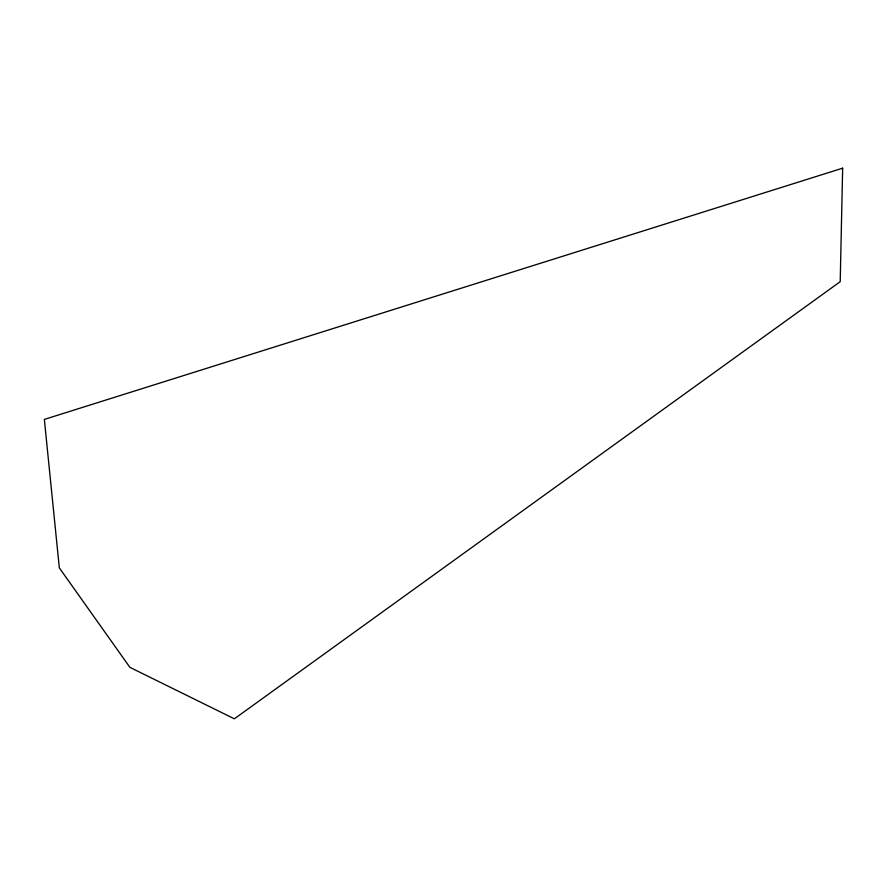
<?xml version="1.0" encoding="UTF-8"?>
<svg xmlns="http://www.w3.org/2000/svg" width="887" height="887" viewBox="0 0 887 887"><rect width="100%" height="100%" fill="white"/><g stroke="black" fill="none" stroke-linecap="round" stroke-linejoin="round"><path stroke-width="1.33" d="M842.65 168.175L840.211 281.689L234.356 718.825L129.879 667.334L59.329 567.868L44.35 419.407L842.65 168.175"/></g></svg>
